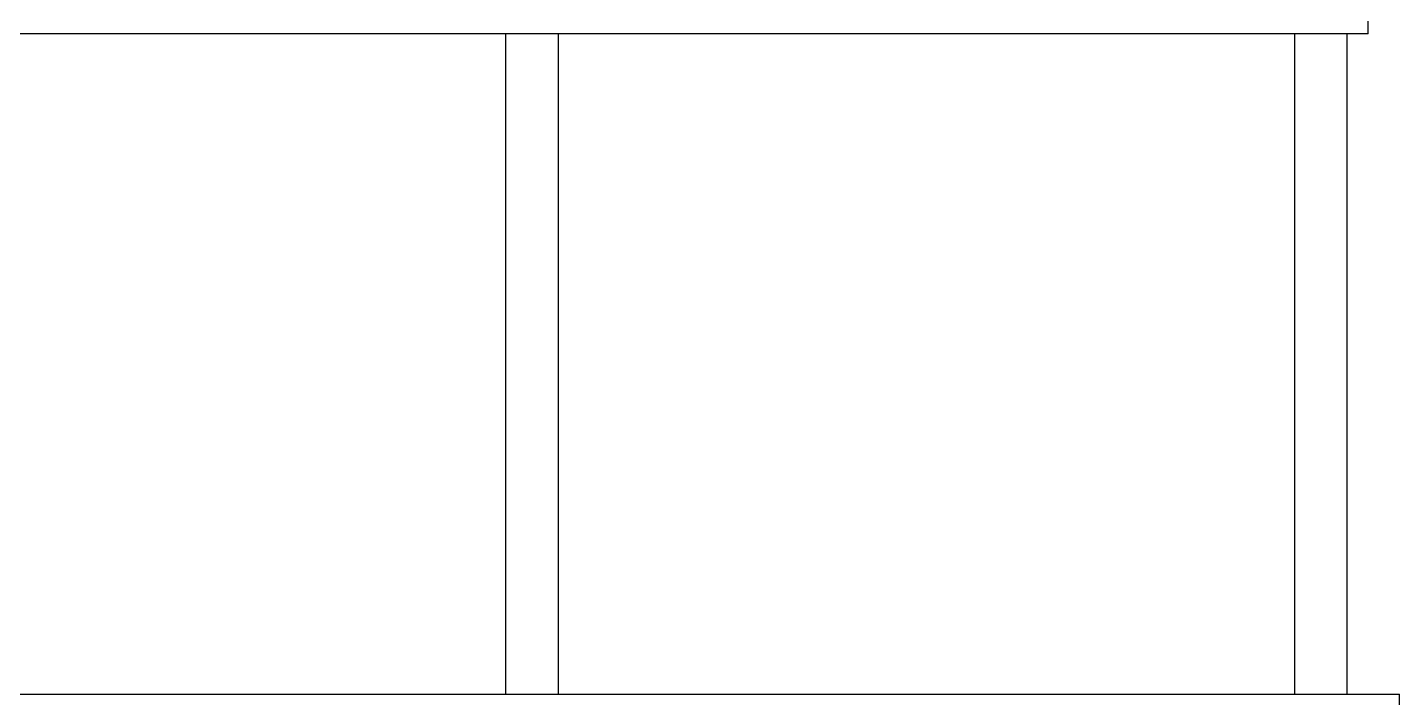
# Model space of a CAD drawing. Extents: x 665703 to 1047784, y -160603 to 92239.
# Drawn here: x 829251 to 842297, y 20206 to 26596 of the extents above; entities that cross this region are included whole.
import ezdxf

# ---------------------------------------------------------------- set-up
doc = ezdxf.new("R2010")
doc.units = 0
doc.header["$LTSCALE"] = 800
doc.layers.add('中粗', color=3, linetype='CONTINUOUS')

msp = doc.modelspace()

# ---------------------------------------------------------------- linework, layer by layer
at = {"layer": '中粗'}
for p, q in [((841996.9, 26536.1), (841996.9, 26656.1)), ((841996.9, 26536.1), (826096.9, 26536.1)), ((833796.9, 26536.1), (833796.9, 20256.1)), ((834296.9, 26536.1), (834296.9, 20256.1)), ((841296.9, 26536.1), (841296.9, 20256.1)), ((841996.9, 26536.1), (841696.9, 26536.1)), ((841796.9, 26536.1), (841796.9, 20256.1)), ((825796.9, 20256.1), (842296.9, 20256.1)), ((842296.9, 20156.1), (842296.9, 20256.1))]:
    msp.add_line(p, q, dxfattribs=at)

doc.saveas('drawing.dxf')
